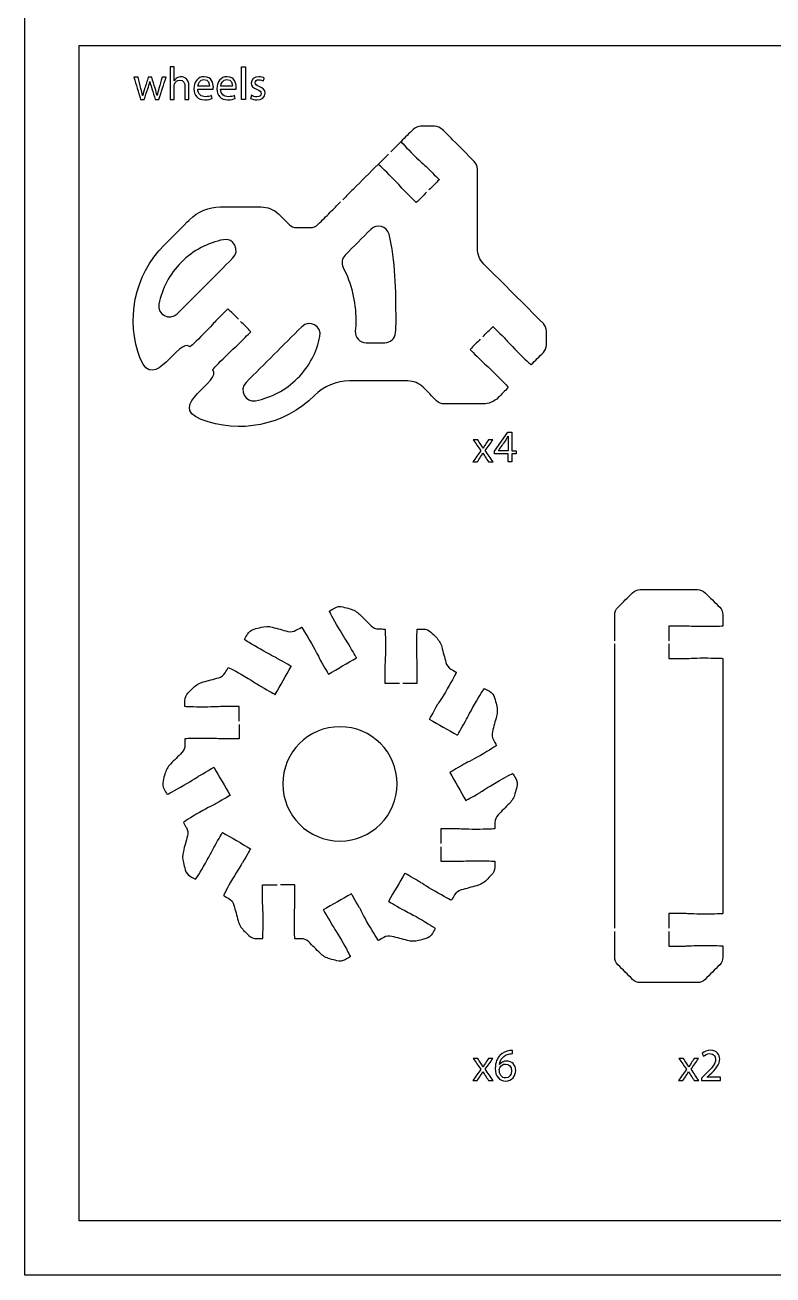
# Model space of a CAD drawing. Extents: x 0 to 430, y 150 to 450.
# Drawn here: x 0 to 69.2, y 150 to 265.7 of the extents above; entities that cross this region are included whole.
import ezdxf

# ---------------------------------------------------------------- set-up
doc = ezdxf.new("R2010")
doc.units = 0
doc.header["$MEASUREMENT"] = 0
doc.layers.add('DEFAULT', color=18, linetype='CONTINUOUS')

msp = doc.modelspace()

# ---------------------------------------------------------------- linework, layer by layer
at = {"layer": 'DEFAULT', "color": 116}
for points in [[(430, 150), (0, 150), (0, 450), (430, 450)], [(136.26, 155), (5, 155), (5, 263.77), (136.26, 263.77)]]:
    msp.add_lwpolyline(points, close=True, dxfattribs=at)
at = {"layer": 'DEFAULT', "color": 18}
for points in [[(20.02, 261.78), (20.39, 261.78), (20.39, 258.77), (20.02, 258.77)], [(44.71, 225.23), (44.71, 225.98), (43.43, 225.98), (43.43, 226.22), (44.66, 227.98), (45.06, 227.98), (45.06, 226.27), (45.44, 226.27), (45.44, 225.98), (45.06, 225.98), (45.06, 225.23)]]:
    msp.add_lwpolyline(points, close=True, dxfattribs=at)
at = {"layer": 'DEFAULT', "color": 1}
for points in [[(33.84, 253.92), (34.79, 254.88)], [(32.67, 252.76), (33.63, 253.71)], [(54.57, 182.08), (54.57, 208.39)]]:
    msp.add_lwpolyline(points, dxfattribs=at)
at = {"layer": 'DEFAULT', "color": 18}
for points, knots in [([(13.42, 261.78), (13.55, 261.78), (13.67, 261.78), (13.8, 261.78), (13.8, 261.35), (13.8, 260.93), (13.81, 260.5), (13.86, 260.61), (13.96, 260.7), (14.07, 260.76), (14.18, 260.82), (14.31, 260.87), (14.45, 260.87), (14.73, 260.87), (15.17, 260.7), (15.17, 259.99), (15.17, 259.59), (15.17, 259.18), (15.17, 258.77), (15.04, 258.77), (14.92, 258.77), (14.8, 258.77), (14.8, 259.16), (14.8, 259.56), (14.8, 259.95), (14.8, 260.28), (14.67, 260.56), (14.32, 260.56), (14.08, 260.56), (13.89, 260.39), (13.82, 260.19), (13.8, 260.14), (13.8, 260.08), (13.8, 260.01), (13.8, 259.6), (13.8, 259.18), (13.8, 258.77), (13.67, 258.77), (13.55, 258.77), (13.42, 258.77), (13.42, 259.77), (13.42, 260.78), (13.42, 261.78)], [8.516, 8.516, 8.516, 8.516, 9.571, 9.571, 9.571, 13.217, 13.217, 13.217, 14.217, 14.217, 14.217, 15.217, 15.217, 15.217, 16.217, 16.217, 16.217, 19.671, 19.671, 19.671, 20.725, 20.725, 20.725, 24.059, 24.059, 24.059, 25.059, 25.059, 25.059, 26.059, 26.059, 26.059, 27.059, 27.059, 27.059, 30.561, 30.561, 30.561, 31.616, 31.616, 31.616, 40.132, 40.132, 40.132, 40.132]), ([(10.46, 260.82), (10.55, 260.47), (10.64, 260.13), (10.73, 259.78), (10.79, 259.55), (10.84, 259.34), (10.88, 259.13), (10.88, 259.13), (10.89, 259.13), (10.89, 259.13), (10.94, 259.34), (11.01, 259.56), (11.07, 259.78), (11.19, 260.12), (11.3, 260.47), (11.41, 260.82), (11.51, 260.82), (11.62, 260.82), (11.72, 260.82), (11.83, 260.48), (11.93, 260.14), (12.04, 259.8), (12.12, 259.55), (12.17, 259.34), (12.22, 259.13), (12.23, 259.13), (12.23, 259.13), (12.23, 259.13), (12.27, 259.34), (12.32, 259.55), (12.39, 259.79), (12.49, 260.14), (12.59, 260.48), (12.68, 260.82), (12.81, 260.82), (12.93, 260.82), (13.05, 260.82), (12.83, 260.14), (12.61, 259.46), (12.39, 258.77), (12.28, 258.77), (12.16, 258.77), (12.05, 258.77), (11.95, 259.1), (11.84, 259.42), (11.74, 259.75), (11.67, 259.98), (11.61, 260.18), (11.55, 260.42), (11.5, 260.18), (11.43, 259.97), (11.36, 259.75), (11.25, 259.42), (11.14, 259.1), (11.03, 258.77), (10.92, 258.77), (10.81, 258.77), (10.69, 258.77), (10.49, 259.46), (10.28, 260.14), (10.08, 260.82), (10.2, 260.82), (10.33, 260.82), (10.46, 260.82)], [0, 0, 0, 0, 3.048331, 3.048331, 3.048331, 4.048331, 4.048331, 4.048331, 4.084331, 4.084331, 4.084331, 5.084331, 5.084331, 5.084331, 8.194339, 8.194339, 8.194339, 9.081339, 9.081339, 9.081339, 12.119695, 12.119695, 12.119695, 13.119695, 13.119695, 13.119695, 13.154695, 13.154695, 13.154695, 14.154695, 14.154695, 14.154695, 17.184048, 17.184048, 17.184048, 18.227048, 18.227048, 18.227048, 24.326119, 24.326119, 24.326119, 25.286119, 25.286119, 25.286119, 28.195317, 28.195317, 28.195317, 29.219317, 29.219317, 29.219317, 30.219317, 30.219317, 30.219317, 33.132444, 33.132444, 33.132444, 34.092444, 34.092444, 34.092444, 40.155778, 40.155778, 40.155778, 41.234778, 41.234778, 41.234778, 41.234778]), ([(15.98, 259.73), (15.99, 259.23), (16.31, 259.02), (16.68, 259.02), (16.95, 259.02), (17.11, 259.06), (17.25, 259.12), (17.27, 259.04), (17.29, 258.95), (17.31, 258.86), (17.18, 258.8), (16.96, 258.73), (16.63, 258.73), (16, 258.73), (15.63, 259.15), (15.63, 259.76), (15.63, 260.38), (15.99, 260.87), (16.59, 260.87), (17.26, 260.87), (17.43, 260.28), (17.43, 259.9), (17.43, 259.83), (17.42, 259.77), (17.42, 259.73), (16.94, 259.73), (16.46, 259.73), (15.98, 259.73)], [4.078, 4.078, 4.078, 4.078, 5.078, 5.078, 5.078, 6.078, 6.078, 6.078, 6.85416, 6.85416, 6.85416, 7.85416, 7.85416, 7.85416, 8.85416, 8.85416, 8.85416, 9.85416, 9.85416, 9.85416, 10.85416, 10.85416, 10.85416, 11.85416, 11.85416, 11.85416, 15.93216, 15.93216, 15.93216, 15.93216]), ([(17.07, 260), (17.08, 260.23), (16.98, 260.6), (16.56, 260.6), (16.18, 260.6), (16.02, 260.25), (15.99, 260), (16.35, 260), (16.71, 260), (17.07, 260)], [3.082, 3.082, 3.082, 3.082, 4.082, 4.082, 4.082, 5.082, 5.082, 5.082, 8.164, 8.164, 8.164, 8.164]), ([(18.1, 259.73), (18.11, 259.23), (18.43, 259.02), (18.8, 259.02), (19.07, 259.02), (19.23, 259.06), (19.37, 259.12), (19.39, 259.04), (19.41, 258.95), (19.44, 258.86), (19.3, 258.8), (19.08, 258.73), (18.75, 258.73), (18.12, 258.73), (17.75, 259.15), (17.75, 259.76), (17.75, 260.38), (18.11, 260.87), (18.71, 260.87), (19.38, 260.87), (19.55, 260.28), (19.55, 259.9), (19.55, 259.83), (19.55, 259.77), (19.54, 259.73), (19.06, 259.73), (18.58, 259.73), (18.1, 259.73)], [4.078, 4.078, 4.078, 4.078, 5.078, 5.078, 5.078, 6.078, 6.078, 6.078, 6.85416, 6.85416, 6.85416, 7.85416, 7.85416, 7.85416, 8.85416, 8.85416, 8.85416, 9.85416, 9.85416, 9.85416, 10.85416, 10.85416, 10.85416, 11.85416, 11.85416, 11.85416, 15.93216, 15.93216, 15.93216, 15.93216]), ([(19.19, 260), (19.2, 260.23), (19.1, 260.6), (18.68, 260.6), (18.3, 260.6), (18.14, 260.25), (18.11, 260), (18.47, 260), (18.83, 260), (19.19, 260)], [3.082, 3.082, 3.082, 3.082, 4.082, 4.082, 4.082, 5.082, 5.082, 5.082, 8.164, 8.164, 8.164, 8.164]), ([(20.96, 259.15), (21.07, 259.08), (21.27, 259.01), (21.46, 259.01), (21.73, 259.01), (21.85, 259.14), (21.85, 259.31), (21.85, 259.49), (21.75, 259.59), (21.47, 259.69), (21.1, 259.82), (20.93, 260.02), (20.93, 260.27), (20.93, 260.6), (21.2, 260.87), (21.64, 260.87), (21.84, 260.87), (22.03, 260.81), (22.14, 260.74), (22.11, 260.65), (22.08, 260.56), (22.05, 260.47), (21.97, 260.52), (21.82, 260.59), (21.63, 260.59), (21.41, 260.59), (21.29, 260.46), (21.29, 260.31), (21.29, 260.14), (21.41, 260.06), (21.67, 259.96), (22.03, 259.83), (22.21, 259.65), (22.21, 259.34), (22.21, 258.98), (21.93, 258.73), (21.45, 258.73), (21.22, 258.73), (21.02, 258.79), (20.87, 258.87), (20.9, 258.96), (20.93, 259.06), (20.96, 259.15)], [0.846234, 0.846234, 0.846234, 0.846234, 1.846234, 1.846234, 1.846234, 2.846234, 2.846234, 2.846234, 3.846234, 3.846234, 3.846234, 4.846234, 4.846234, 4.846234, 5.846234, 5.846234, 5.846234, 6.846234, 6.846234, 6.846234, 7.658342, 7.658342, 7.658342, 8.658342, 8.658342, 8.658342, 9.658342, 9.658342, 9.658342, 10.658342, 10.658342, 10.658342, 11.658342, 11.658342, 11.658342, 12.658342, 12.658342, 12.658342, 13.658342, 13.658342, 13.658342, 14.504576, 14.504576, 14.504576, 14.504576]), ([(41.89, 227.28), (41.98, 227.13), (42.08, 226.98), (42.18, 226.84), (42.26, 226.72), (42.32, 226.62), (42.39, 226.5), (42.39, 226.5), (42.39, 226.5), (42.4, 226.5), (42.47, 226.62), (42.53, 226.73), (42.6, 226.84), (42.7, 226.99), (42.79, 227.13), (42.89, 227.28), (43.02, 227.28), (43.16, 227.28), (43.29, 227.28), (43.06, 226.95), (42.83, 226.62), (42.59, 226.29), (42.83, 225.93), (43.07, 225.58), (43.31, 225.23), (43.17, 225.23), (43.03, 225.23), (42.89, 225.23), (42.79, 225.38), (42.69, 225.54), (42.59, 225.69), (42.51, 225.81), (42.44, 225.92), (42.36, 226.04), (42.29, 225.92), (42.22, 225.81), (42.14, 225.69), (42.05, 225.54), (41.95, 225.38), (41.85, 225.23), (41.71, 225.23), (41.58, 225.23), (41.44, 225.23), (41.68, 225.58), (41.92, 225.92), (42.17, 226.27), (41.93, 226.61), (41.7, 226.94), (41.47, 227.28), (41.61, 227.28), (41.75, 227.28), (41.89, 227.28)], [1.175, 1.175, 1.175, 1.175, 2.671308, 2.671308, 2.671308, 3.671308, 3.671308, 3.671308, 3.707308, 3.707308, 3.707308, 4.707308, 4.707308, 4.707308, 6.187538, 6.187538, 6.187538, 7.325538, 7.325538, 7.325538, 10.75863, 10.75863, 10.75863, 14.385133, 14.385133, 14.385133, 15.584133, 15.584133, 15.584133, 17.14431, 17.14431, 17.14431, 18.16731, 18.16731, 18.16731, 19.16731, 19.16731, 19.16731, 20.719886, 20.719886, 20.719886, 21.883886, 21.883886, 21.883886, 25.494335, 25.494335, 25.494335, 28.950641, 28.950641, 28.950641, 30.125641, 30.125641, 30.125641, 30.125641]), ([(44.71, 226.27), (44.71, 226.57), (44.71, 226.88), (44.71, 227.19), (44.71, 227.33), (44.71, 227.47), (44.72, 227.62), (44.71, 227.62), (44.71, 227.62), (44.71, 227.62), (44.62, 227.46), (44.55, 227.34), (44.48, 227.21), (44.25, 226.9), (44.03, 226.59), (43.8, 226.27), (44.1, 226.27), (44.41, 226.27), (44.71, 226.27)], [2.555, 2.555, 2.555, 2.555, 5.157, 5.157, 5.157, 6.157, 6.157, 6.157, 6.193, 6.193, 6.193, 7.193, 7.193, 7.193, 10.483231, 10.483231, 10.483231, 13.038231, 13.038231, 13.038231, 13.038231]), ([(41.89, 170.04), (41.98, 169.89), (42.08, 169.74), (42.18, 169.6), (42.26, 169.48), (42.32, 169.38), (42.39, 169.26), (42.39, 169.26), (42.39, 169.26), (42.4, 169.26), (42.47, 169.39), (42.53, 169.49), (42.6, 169.6), (42.7, 169.75), (42.79, 169.89), (42.89, 170.04), (43.02, 170.04), (43.16, 170.04), (43.29, 170.04), (43.06, 169.71), (42.83, 169.38), (42.59, 169.05), (42.83, 168.69), (43.07, 168.34), (43.31, 167.99), (43.17, 167.99), (43.03, 167.99), (42.89, 167.99), (42.79, 168.14), (42.69, 168.3), (42.59, 168.45), (42.51, 168.57), (42.44, 168.68), (42.36, 168.81), (42.29, 168.68), (42.22, 168.57), (42.14, 168.45), (42.05, 168.3), (41.95, 168.14), (41.85, 167.99), (41.71, 167.99), (41.58, 167.99), (41.44, 167.99), (41.68, 168.34), (41.92, 168.69), (42.17, 169.03), (41.93, 169.37), (41.7, 169.7), (41.47, 170.04), (41.61, 170.04), (41.75, 170.04), (41.89, 170.04)], [0, 0, 0, 0, 1.496308, 1.496308, 1.496308, 2.496308, 2.496308, 2.496308, 2.532308, 2.532308, 2.532308, 3.532308, 3.532308, 3.532308, 5.012538, 5.012538, 5.012538, 6.150538, 6.150538, 6.150538, 9.58363, 9.58363, 9.58363, 13.210133, 13.210133, 13.210133, 14.409133, 14.409133, 14.409133, 15.970148, 15.970148, 15.970148, 16.993148, 16.993148, 16.993148, 17.993148, 17.993148, 17.993148, 19.546566, 19.546566, 19.546566, 20.710566, 20.710566, 20.710566, 24.321014, 24.321014, 24.321014, 27.777321, 27.777321, 27.777321, 28.952321, 28.952321, 28.952321, 28.952321]), ([(45.12, 170.48), (45.05, 170.48), (44.95, 170.48), (44.85, 170.46), (44.26, 170.36), (43.95, 169.94), (43.89, 169.48), (43.89, 169.48), (43.9, 169.48), (43.9, 169.48), (44.03, 169.66), (44.26, 169.8), (44.57, 169.8), (45.05, 169.8), (45.4, 169.45), (45.4, 168.91), (45.4, 168.41), (45.05, 167.94), (44.48, 167.94), (43.89, 167.94), (43.51, 168.4), (43.51, 169.11), (43.51, 169.66), (43.7, 170.08), (43.97, 170.35), (44.2, 170.58), (44.51, 170.72), (44.85, 170.76), (44.96, 170.78), (45.06, 170.78), (45.12, 170.78), (45.12, 170.68), (45.12, 170.58), (45.12, 170.48)], [0.863, 0.863, 0.863, 0.863, 1.863, 1.863, 1.863, 2.863, 2.863, 2.863, 2.899, 2.899, 2.899, 3.899, 3.899, 3.899, 4.899, 4.899, 4.899, 5.899, 5.899, 5.899, 6.899, 6.899, 6.899, 7.899, 7.899, 7.899, 8.899, 8.899, 8.899, 9.899, 9.899, 9.899, 10.762, 10.762, 10.762, 10.762]), ([(60.92, 170.04), (61.02, 169.89), (61.11, 169.74), (61.21, 169.6), (61.29, 169.48), (61.35, 169.38), (61.42, 169.26), (61.42, 169.26), (61.43, 169.26), (61.43, 169.26), (61.5, 169.39), (61.57, 169.49), (61.64, 169.6), (61.73, 169.75), (61.83, 169.89), (61.92, 170.04), (62.06, 170.04), (62.19, 170.04), (62.32, 170.04), (62.09, 169.71), (61.86, 169.38), (61.63, 169.05), (61.87, 168.69), (62.11, 168.34), (62.35, 167.99), (62.21, 167.99), (62.06, 167.99), (61.92, 167.99), (61.82, 168.14), (61.72, 168.3), (61.62, 168.45), (61.54, 168.57), (61.47, 168.68), (61.39, 168.81), (61.33, 168.68), (61.25, 168.57), (61.18, 168.45), (61.08, 168.3), (60.98, 168.14), (60.88, 167.99), (60.75, 167.99), (60.61, 167.99), (60.47, 167.99), (60.71, 168.34), (60.96, 168.69), (61.2, 169.03), (60.97, 169.37), (60.74, 169.7), (60.51, 170.04), (60.64, 170.04), (60.78, 170.04), (60.92, 170.04)], [0, 0, 0, 0, 1.496308, 1.496308, 1.496308, 2.496308, 2.496308, 2.496308, 2.532308, 2.532308, 2.532308, 3.532308, 3.532308, 3.532308, 5.012538, 5.012538, 5.012538, 6.150538, 6.150538, 6.150538, 9.58363, 9.58363, 9.58363, 13.210133, 13.210133, 13.210133, 14.409133, 14.409133, 14.409133, 15.970148, 15.970148, 15.970148, 16.993148, 16.993148, 16.993148, 17.993148, 17.993148, 17.993148, 19.546566, 19.546566, 19.546566, 20.710566, 20.710566, 20.710566, 24.321014, 24.321014, 24.321014, 27.777321, 27.777321, 27.777321, 28.952321, 28.952321, 28.952321, 28.952321]), ([(62.59, 167.99), (62.59, 168.07), (62.59, 168.14), (62.59, 168.22), (62.69, 168.31), (62.78, 168.41), (62.88, 168.5), (63.58, 169.17), (63.9, 169.52), (63.9, 169.94), (63.9, 170.22), (63.77, 170.48), (63.36, 170.48), (63.11, 170.48), (62.9, 170.35), (62.77, 170.24), (62.73, 170.33), (62.7, 170.42), (62.66, 170.51), (62.85, 170.67), (63.12, 170.79), (63.43, 170.79), (64.03, 170.79), (64.28, 170.38), (64.28, 169.99), (64.28, 169.48), (63.91, 169.07), (63.33, 168.51), (63.26, 168.44), (63.18, 168.37), (63.11, 168.3), (63.52, 168.3), (63.93, 168.3), (64.34, 168.3), (64.34, 168.19), (64.34, 168.09), (64.34, 167.99), (63.76, 167.99), (63.17, 167.99), (62.59, 167.99)], [4.977, 4.977, 4.977, 4.977, 5.624, 5.624, 5.624, 6.777406, 6.777406, 6.777406, 7.777406, 7.777406, 7.777406, 8.777406, 8.777406, 8.777406, 9.777406, 9.777406, 9.777406, 10.593759, 10.593759, 10.593759, 11.593759, 11.593759, 11.593759, 12.593759, 12.593759, 12.593759, 13.593759, 13.593759, 13.593759, 14.466644, 14.466644, 14.466644, 17.968644, 17.968644, 17.968644, 18.844644, 18.844644, 18.844644, 23.821644, 23.821644, 23.821644, 23.821644]), ([(45.02, 168.89), (45.02, 169.28), (44.79, 169.52), (44.45, 169.52), (44.23, 169.52), (44.02, 169.38), (43.92, 169.18), (43.89, 169.14), (43.88, 169.08), (43.88, 169.02), (43.88, 168.56), (44.09, 168.23), (44.48, 168.23), (44.8, 168.23), (45.02, 168.5), (45.02, 168.89)], [1, 1, 1, 1, 2, 2, 2, 3, 3, 3, 4, 4, 4, 5, 5, 5, 6, 6, 6, 6])]:
    msp.add_open_spline(points, degree=3, knots=knots, dxfattribs=at)
at = {"layer": 'DEFAULT', "color": 1}
for points, knots in [([(42.35, 236.81), (42.67, 237.13), (42.99, 237.44), (43.31, 237.76), (43.31, 237.76), (43.75, 237.32), (44.36, 236.7), (44.51, 236.55), (44.88, 236.11), (45.56, 235.43), (46.24, 234.75), (46.8, 234.23), (46.84, 234.23), (47.21, 234.6), (47.58, 234.98), (47.96, 235.35), (48.14, 235.54), (48.25, 235.79), (48.25, 236.05), (48.25, 236.48), (48.25, 236.91), (48.25, 237.33), (48.25, 237.6), (48.14, 237.85), (47.96, 238.03), (46.12, 239.87), (44.29, 241.71), (42.45, 243.54), (42.07, 243.91), (41.86, 244.42), (41.87, 244.96), (41.87, 247.41), (41.86, 249.87), (41.86, 252.33), (41.87, 252.59), (41.76, 252.84), (41.57, 253.03), (40.9, 253.7), (40.23, 254.37), (39.57, 255.03), (39.25, 255.36), (38.92, 255.68), (38.6, 256), (38.42, 256.18), (38.16, 256.29), (37.9, 256.29), (37.47, 256.29), (37.05, 256.29), (36.62, 256.29), (36.36, 256.29), (36.11, 256.18), (35.92, 256), (35.54, 255.63), (35.17, 255.25), (34.79, 254.88), (34.77, 254.86), (35.31, 254.29), (35.99, 253.61), (36.68, 252.92), (37.12, 252.55), (37.27, 252.4), (37.88, 251.79), (38.33, 251.34), (38.33, 251.34), (38.01, 251.03), (37.69, 250.71), (37.37, 250.39)], [0, 0, 0, 0, 3.839596, 3.839596, 3.839596, 4.839596, 4.839596, 4.839596, 5.839596, 5.839596, 5.839596, 6.839596, 6.839596, 6.839596, 11.343872, 11.343872, 11.343872, 12.343872, 12.343872, 12.343872, 15.963872, 15.963872, 15.963872, 16.963872, 16.963872, 16.963872, 39.032676, 39.032676, 39.032676, 40.032676, 40.032676, 40.032676, 60.922678, 60.922678, 60.922678, 61.922678, 61.922678, 61.922678, 69.941269, 69.941269, 69.941269, 73.802072, 73.802072, 73.802072, 74.802072, 74.802072, 74.802072, 78.422072, 78.422072, 78.422072, 79.422072, 79.422072, 79.422072, 83.926348, 83.926348, 83.926348, 84.926348, 84.926348, 84.926348, 85.926348, 85.926348, 85.926348, 86.926348, 86.926348, 86.926348, 90.758867, 90.758867, 90.758867, 90.758867]), ([(37.16, 250.18), (36.84, 249.86), (36.52, 249.54), (36.2, 249.22), (36.2, 249.22), (35.77, 249.66), (35.14, 250.28), (34.99, 250.43), (34.62, 250.87), (33.94, 251.55), (33.27, 252.23), (32.71, 252.76), (32.67, 252.76), (31.9, 251.99), (31.13, 251.22), (30.36, 250.45), (30.04, 250.13), (29.72, 249.81), (29.4, 249.49)], [0, 0, 0, 0, 3.832519, 3.832519, 3.832519, 4.832519, 4.832519, 4.832519, 5.832519, 5.832519, 5.832519, 6.832519, 6.832519, 6.832519, 16.088549, 16.088549, 16.088549, 19.921068, 19.921068, 19.921068, 19.921068]), ([(19.74, 238.44), (19.42, 238.76), (19.1, 239.08), (18.78, 239.4), (18.78, 239.4), (18.34, 238.96), (17.72, 238.34), (17.57, 238.19), (17.2, 237.76), (16.52, 237.07), (15.85, 236.4), (15.29, 235.87), (15.25, 235.87), (14.25, 236.87), (11.94, 231.49), (10.67, 234.79), (9.31, 238.31), (10.05, 242.46), (12.89, 245.3), (13.71, 246.12), (15.24, 247.65), (15.24, 247.65), (15.99, 248.4), (17.01, 248.82), (18.06, 248.82), (19.32, 248.82), (20.58, 248.82), (21.84, 248.82), (22.45, 248.82), (23.02, 248.59), (23.46, 248.17), (23.78, 247.84), (24.11, 247.52), (24.43, 247.2), (24.62, 247.02), (24.87, 246.91), (25.13, 246.91), (25.56, 246.91), (25.98, 246.91), (26.41, 246.91), (26.67, 246.91), (26.93, 247.02), (27.11, 247.2), (27.49, 247.57), (27.86, 247.95), (28.24, 248.33), (28.56, 248.65), (28.87, 248.96), (29.19, 249.28)], [0, 0, 0, 0, 3.832519, 3.832519, 3.832519, 4.832519, 4.832519, 4.832519, 5.832519, 5.832519, 5.832519, 6.832519, 6.832519, 6.832519, 7.832519, 7.832519, 7.832519, 8.832519, 8.832519, 8.832519, 9.832519, 9.832519, 9.832519, 10.832519, 10.832519, 10.832519, 21.532519, 21.532519, 21.532519, 22.532519, 22.532519, 22.532519, 26.400399, 26.400399, 26.400399, 27.400399, 27.400399, 27.400399, 31.010413, 31.010413, 31.010413, 32.010413, 32.010413, 32.010413, 36.531754, 36.531754, 36.531754, 40.350131, 40.350131, 40.350131, 40.350131]), ([(30.56, 237.33), (30.59, 237.66), (30.61, 238), (30.61, 238.34), (30.61, 240.09), (30.19, 241.76), (29.44, 243.21), (29.25, 243.6), (29.32, 244.07), (29.63, 244.37), (30.42, 245.17), (31.21, 245.96), (32, 246.75), (32.55, 247.3), (33.49, 247.04), (33.68, 246.29), (34.27, 243.9), (34.33, 241.1), (34.33, 238.34), (34.33, 237.94), (34.32, 237.56), (34.28, 237.17), (34.24, 236.65), (33.81, 236.26), (33.29, 236.26), (32.71, 236.26), (32.13, 236.26), (31.56, 236.26), (30.98, 236.26), (30.51, 236.75), (30.56, 237.33)], [1, 1, 1, 1, 2, 2, 2, 3, 3, 3, 4, 4, 4, 13.519785, 13.519785, 13.519785, 14.519785, 14.519785, 14.519785, 15.519785, 15.519785, 15.519785, 16.519785, 16.519785, 16.519785, 17.519785, 17.519785, 17.519785, 22.426785, 22.426785, 22.426785, 23.426785, 23.426785, 23.426785, 23.426785]), ([(19.24, 244.1), (17.52, 242.38), (15.81, 240.66), (14.09, 238.94), (13.39, 238.25), (12.2, 238.87), (12.39, 239.83), (12.67, 241.25), (13.37, 242.61), (14.47, 243.71), (15.57, 244.81), (16.93, 245.51), (18.36, 245.79), (19.32, 245.98), (19.94, 244.79), (19.24, 244.1)], [0, 0, 0, 0, 20.660246, 20.660246, 20.660246, 21.660246, 21.660246, 21.660246, 22.660246, 22.660246, 22.660246, 23.660246, 23.660246, 23.660246, 24.660246, 24.660246, 24.660246, 24.660246]), ([(20.45, 232.58), (22.17, 234.3), (23.89, 236.02), (25.6, 237.73), (26.3, 238.43), (27.49, 237.81), (27.29, 236.84), (27.01, 235.42), (26.32, 234.07), (25.22, 232.97), (24.12, 231.87), (22.76, 231.17), (21.34, 230.89), (20.38, 230.7), (19.76, 231.89), (20.45, 232.58)], [0, 0, 0, 0, 20.640447, 20.640447, 20.640447, 21.640447, 21.640447, 21.640447, 22.640447, 22.640447, 22.640447, 23.640447, 23.640447, 23.640447, 24.640447, 24.640447, 24.640447, 24.640447]), ([(42.13, 236.59), (41.82, 236.28), (41.5, 235.96), (41.18, 235.64), (41.18, 235.64), (41.62, 235.19), (42.24, 234.58), (42.39, 234.43), (42.83, 234.06), (43.51, 233.38), (44.18, 232.71), (44.71, 232.15), (44.71, 232.11), (44.4, 231.8), (44.09, 231.49), (43.79, 231.18), (43.41, 230.81), (42.9, 230.59), (42.37, 230.59), (41.17, 230.59), (39.98, 230.59), (38.78, 230.59), (38.52, 230.59), (38.26, 230.7), (38.08, 230.89), (37.66, 231.31), (37.25, 231.72), (36.83, 232.14), (36.46, 232.51), (35.95, 232.71), (35.42, 232.72), (33.62, 232.72), (31.82, 232.72), (30.02, 232.72), (28.81, 232.71), (27.66, 232.23), (26.8, 231.38), (23.96, 228.55), (19.81, 227.8), (16.29, 229.17), (13, 230.44), (18.37, 232.75), (17.37, 233.74), (17.37, 233.78), (17.9, 234.34), (18.57, 235.02), (19.26, 235.7), (19.69, 236.07), (19.85, 236.22), (20.2, 236.57), (20.55, 236.93), (20.9, 237.28), (20.59, 237.6), (20.27, 237.91), (19.95, 238.23)], [0, 0, 0, 0, 3.825454, 3.825454, 3.825454, 4.825454, 4.825454, 4.825454, 5.825454, 5.825454, 5.825454, 6.825454, 6.825454, 6.825454, 10.544836, 10.544836, 10.544836, 11.544836, 11.544836, 11.544836, 21.714836, 21.714836, 21.714836, 22.714836, 22.714836, 22.714836, 27.70701, 27.70701, 27.70701, 28.70701, 28.70701, 28.70701, 44.01701, 44.01701, 44.01701, 45.01701, 45.01701, 45.01701, 46.01701, 46.01701, 46.01701, 47.01701, 47.01701, 47.01701, 48.01701, 48.01701, 48.01701, 49.01701, 49.01701, 49.01701, 53.25965, 53.25965, 53.25965, 57.085105, 57.085105, 57.085105, 57.085105]), ([(54.57, 208.69), (54.57, 209.48), (54.57, 210.28), (54.57, 211.07), (54.57, 211.34), (54.68, 211.59), (54.87, 211.78), (55.32, 212.23), (55.77, 212.68), (56.22, 213.13), (56.41, 213.31), (56.66, 213.42), (56.93, 213.42), (58.69, 213.42), (60.45, 213.42), (62.22, 213.42), (62.48, 213.42), (62.74, 213.31), (62.92, 213.13), (63.37, 212.68), (63.83, 212.23), (64.28, 211.78), (64.46, 211.59), (64.57, 211.34), (64.57, 211.07), (64.57, 210.73), (64.57, 210.39), (64.57, 210.04), (64.57, 210.02), (63.79, 209.99), (62.82, 209.99), (61.85, 209.99), (61.28, 210.04), (61.07, 210.04), (60.57, 210.04), (60.07, 210.04), (59.57, 210.04), (59.57, 209.59), (59.57, 209.14), (59.57, 208.69)], [0, 0, 0, 0, 6.73, 6.73, 6.73, 7.73, 7.73, 7.73, 13.146438, 13.146438, 13.146438, 14.146438, 14.146438, 14.146438, 29.136438, 29.136438, 29.136438, 30.136438, 30.136438, 30.136438, 35.559952, 35.559952, 35.559952, 36.559952, 36.559952, 36.559952, 39.459952, 39.459952, 39.459952, 40.459952, 40.459952, 40.459952, 41.459952, 41.459952, 41.459952, 45.709952, 45.709952, 45.709952, 49.539952, 49.539952, 49.539952, 49.539952]), ([(19.81, 201.25), (19.81, 201.7), (19.81, 202.15), (19.81, 202.6), (19.31, 202.6), (18.81, 202.6), (18.31, 202.6), (18.1, 202.6), (17.52, 202.55), (16.56, 202.55), (15.59, 202.55), (14.8, 202.57), (14.8, 202.6), (14.8, 202.79), (14.8, 202.97), (14.8, 203.16), (14.8, 203.42), (14.91, 203.68), (15.1, 203.86), (15.26, 204.02), (15.42, 204.19), (15.58, 204.35), (15.83, 204.6), (16.14, 204.78), (16.48, 204.87), (16.96, 205), (17.44, 205.13), (17.92, 205.26), (18.17, 205.32), (18.39, 205.49), (18.52, 205.71), (18.62, 205.88), (18.71, 206.04), (18.81, 206.2), (18.82, 206.23), (19.51, 205.86), (20.35, 205.37), (21.19, 204.89), (21.66, 204.56), (21.84, 204.45), (22.6, 204.02), (23.14, 203.71), (23.14, 203.71), (23.64, 204.57), (24.14, 205.44), (24.64, 206.31), (24.64, 206.31), (24.1, 206.62), (23.34, 207.05), (23.16, 207.16), (22.64, 207.4), (21.8, 207.89), (20.97, 208.37), (20.31, 208.77), (20.31, 208.8), (20.4, 208.96), (20.49, 209.12), (20.58, 209.28), (20.71, 209.52), (20.94, 209.69), (21.19, 209.76), (21.41, 209.82), (21.63, 209.87), (21.85, 209.93), (22.18, 210.03), (22.54, 210.03), (22.88, 209.94), (23.36, 209.81), (23.84, 209.68), (24.33, 209.55), (24.58, 209.49), (24.85, 209.52), (25.07, 209.65), (25.24, 209.74), (25.41, 209.83), (25.57, 209.93), (25.61, 209.93), (26.02, 209.27), (26.5, 208.44), (26.98, 207.6), (27.22, 207.08), (27.32, 206.9), (27.76, 206.14), (28.08, 205.6), (28.08, 205.6), (28.94, 206.1), (29.81, 206.6), (30.68, 207.1), (30.68, 207.1), (30.36, 207.64), (29.92, 208.4), (29.82, 208.58), (29.49, 209.05), (29.01, 209.89), (28.52, 210.72), (28.15, 211.42), (28.17, 211.43), (28.33, 211.52), (28.49, 211.62), (28.64, 211.71), (28.87, 211.85), (29.15, 211.88), (29.41, 211.81), (29.63, 211.76), (29.85, 211.7), (30.07, 211.64), (30.4, 211.55), (30.71, 211.37), (30.96, 211.13), (31.32, 210.77), (31.67, 210.42), (32.03, 210.07), (32.21, 209.88), (32.46, 209.78), (32.72, 209.78), (32.91, 209.77), (33.1, 209.77), (33.3, 209.77), (33.33, 209.77), (33.35, 208.98), (33.35, 208.02), (33.35, 207.05), (33.3, 206.48), (33.3, 206.27), (33.3, 205.77), (33.3, 205.27), (33.3, 204.77), (33.75, 204.77), (34.2, 204.77), (34.65, 204.77)], [0, 0, 0, 0, 3.82, 3.82, 3.82, 8.08, 8.08, 8.08, 9.08, 9.08, 9.08, 10.08, 10.08, 10.08, 11.66, 11.66, 11.66, 12.66, 12.66, 12.66, 14.604557, 14.604557, 14.604557, 15.604557, 15.604557, 15.604557, 19.839896, 19.839896, 19.839896, 20.839896, 20.839896, 20.839896, 22.448684, 22.448684, 22.448684, 23.448684, 23.448684, 23.448684, 24.448684, 24.448684, 24.448684, 25.448684, 25.448684, 25.448684, 33.961293, 33.961293, 33.961293, 34.961293, 34.961293, 34.961293, 35.961293, 35.961293, 35.961293, 36.961293, 36.961293, 36.961293, 38.524143, 38.524143, 38.524143, 39.524143, 39.524143, 39.524143, 41.440519, 41.440519, 41.440519, 42.440519, 42.440519, 42.440519, 46.702268, 46.702268, 46.702268, 47.702268, 47.702268, 47.702268, 49.327229, 49.327229, 49.327229, 50.327229, 50.327229, 50.327229, 51.327229, 51.327229, 51.327229, 52.327229, 52.327229, 52.327229, 60.834838, 60.834838, 60.834838, 61.834838, 61.834838, 61.834838, 62.834838, 62.834838, 62.834838, 63.834838, 63.834838, 63.834838, 65.38177, 65.38177, 65.38177, 66.38177, 66.38177, 66.38177, 68.295562, 68.295562, 68.295562, 69.295562, 69.295562, 69.295562, 73.552369, 73.552369, 73.552369, 74.552369, 74.552369, 74.552369, 76.192643, 76.192643, 76.192643, 77.192643, 77.192643, 77.192643, 78.192643, 78.192643, 78.192643, 82.442643, 82.442643, 82.442643, 86.272643, 86.272643, 86.272643, 86.272643]), ([(34.95, 204.77), (35.4, 204.77), (35.85, 204.77), (36.3, 204.77), (36.3, 205.27), (36.3, 205.77), (36.3, 206.27), (36.3, 206.48), (36.25, 207.05), (36.25, 208.02), (36.25, 208.98), (36.27, 209.77), (36.3, 209.77), (36.48, 209.77), (36.66, 209.77), (36.84, 209.77), (37.11, 209.78), (37.37, 209.68), (37.56, 209.49), (37.72, 209.33), (37.88, 209.17), (38.03, 209.01), (38.29, 208.76), (38.47, 208.45), (38.56, 208.11), (38.69, 207.63), (38.82, 207.15), (38.94, 206.67), (39.01, 206.42), (39.18, 206.2), (39.4, 206.07), (39.57, 205.97), (39.74, 205.87), (39.9, 205.77), (39.93, 205.75), (39.56, 205.07), (39.07, 204.23), (38.59, 203.39), (38.26, 202.92), (38.15, 202.74), (37.72, 201.98), (37.41, 201.44), (37.41, 201.44), (38.27, 200.94), (39.14, 200.44), (40.01, 199.94), (40.01, 199.94), (40.32, 200.48), (40.75, 201.23), (40.86, 201.42), (41.1, 201.94), (41.59, 202.78), (42.07, 203.6), (42.47, 204.27), (42.5, 204.27), (42.66, 204.18), (42.81, 204.1), (42.97, 204.01), (43.21, 203.88), (43.38, 203.66), (43.45, 203.4), (43.51, 203.18), (43.57, 202.96), (43.63, 202.74), (43.72, 202.41), (43.72, 202.05), (43.63, 201.71), (43.5, 201.23), (43.37, 200.74), (43.25, 200.26), (43.18, 200.01), (43.21, 199.74), (43.34, 199.52), (43.43, 199.34), (43.53, 199.17), (43.63, 199), (43.63, 198.97), (42.97, 198.56), (42.14, 198.08), (41.3, 197.6), (40.78, 197.36), (40.6, 197.25), (39.84, 196.81), (39.3, 196.5), (39.3, 196.5), (39.8, 195.63), (40.3, 194.77), (40.8, 193.9), (40.8, 193.9), (41.34, 194.21), (42.1, 194.65), (42.28, 194.76), (42.75, 195.09), (43.59, 195.57), (44.43, 196.05), (45.12, 196.43), (45.13, 196.4), (45.22, 196.25), (45.31, 196.1), (45.4, 195.95), (45.54, 195.72), (45.58, 195.44), (45.51, 195.18), (45.45, 194.96), (45.39, 194.75), (45.33, 194.53), (45.25, 194.19), (45.07, 193.88), (44.82, 193.63), (44.47, 193.28), (44.12, 192.93), (43.77, 192.57), (43.58, 192.39), (43.48, 192.13), (43.48, 191.87), (43.48, 191.68), (43.48, 191.49), (43.48, 191.3), (43.48, 191.27), (42.68, 191.23), (41.72, 191.23), (40.75, 191.23), (40.18, 191.28), (39.97, 191.28), (39.47, 191.28), (38.97, 191.28), (38.47, 191.28), (38.47, 190.83), (38.47, 190.38), (38.47, 189.93)], [0, 0, 0, 0, 3.82, 3.82, 3.82, 8.07, 8.07, 8.07, 9.07, 9.07, 9.07, 10.07, 10.07, 10.07, 11.600131, 11.600131, 11.600131, 12.600131, 12.600131, 12.600131, 14.502261, 14.502261, 14.502261, 15.502261, 15.502261, 15.502261, 19.747258, 19.747258, 19.747258, 20.747258, 20.747258, 20.747258, 22.410809, 22.410809, 22.410809, 23.410809, 23.410809, 23.410809, 24.410809, 24.410809, 24.410809, 25.410809, 25.410809, 25.410809, 33.923417, 33.923417, 33.923417, 34.923417, 34.923417, 34.923417, 35.923417, 35.923417, 35.923417, 36.923417, 36.923417, 36.923417, 38.431827, 38.431827, 38.431827, 39.431827, 39.431827, 39.431827, 41.348203, 41.348203, 41.348203, 42.348203, 42.348203, 42.348203, 46.609952, 46.609952, 46.609952, 47.609952, 47.609952, 47.609952, 49.284467, 49.284467, 49.284467, 50.284467, 50.284467, 50.284467, 51.284467, 51.284467, 51.284467, 52.284467, 52.284467, 52.284467, 60.797075, 60.797075, 60.797075, 61.797075, 61.797075, 61.797075, 62.797075, 62.797075, 62.797075, 63.797075, 63.797075, 63.797075, 65.290829, 65.290829, 65.290829, 66.290829, 66.290829, 66.290829, 68.204621, 68.204621, 68.204621, 69.204621, 69.204621, 69.204621, 73.426102, 73.426102, 73.426102, 74.426102, 74.426102, 74.426102, 76.036102, 76.036102, 76.036102, 77.036102, 77.036102, 77.036102, 78.036102, 78.036102, 78.036102, 82.286102, 82.286102, 82.286102, 86.116102, 86.116102, 86.116102, 86.116102]), ([(59.57, 208.39), (59.57, 207.94), (59.57, 207.49), (59.57, 207.04), (60.07, 207.04), (60.57, 207.04), (61.07, 207.04), (61.28, 207.04), (61.85, 207.09), (62.82, 207.09), (63.79, 207.09), (64.57, 207.07), (64.57, 207.04), (64.57, 199.17), (64.57, 191.31), (64.57, 183.44), (64.57, 183.41), (63.79, 183.39), (62.82, 183.39), (61.85, 183.39), (61.28, 183.44), (61.07, 183.44), (60.57, 183.44), (60.07, 183.44), (59.57, 183.44), (59.57, 182.99), (59.57, 182.53), (59.57, 182.08)], [0, 0, 0, 0, 3.83, 3.83, 3.83, 8.08, 8.08, 8.08, 9.08, 9.08, 9.08, 10.08, 10.08, 10.08, 76.99, 76.99, 76.99, 77.99, 77.99, 77.99, 78.99, 78.99, 78.99, 83.24, 83.24, 83.24, 87.08, 87.08, 87.08, 87.08]), ([(19.81, 200.95), (19.81, 200.5), (19.81, 200.05), (19.81, 199.6), (19.31, 199.6), (18.81, 199.6), (18.31, 199.6), (18.1, 199.6), (17.52, 199.65), (16.56, 199.65), (15.59, 199.65), (14.8, 199.63), (14.8, 199.6), (14.8, 199.41), (14.8, 199.22), (14.8, 199.04), (14.8, 198.77), (14.7, 198.52), (14.52, 198.33), (14.16, 197.98), (13.81, 197.63), (13.46, 197.27), (13.21, 197.02), (13.04, 196.71), (12.95, 196.38), (12.89, 196.16), (12.83, 195.94), (12.77, 195.72), (12.7, 195.46), (12.74, 195.19), (12.87, 194.96), (12.96, 194.8), (13.06, 194.64), (13.15, 194.47), (13.16, 194.45), (13.85, 194.82), (14.69, 195.31), (15.52, 195.79), (16, 196.12), (16.18, 196.22), (16.94, 196.66), (17.48, 196.98), (17.48, 196.98), (17.98, 196.11), (18.48, 195.24), (18.98, 194.38), (18.98, 194.38), (18.44, 194.06), (17.68, 193.62), (17.5, 193.52), (16.98, 193.28), (16.14, 192.8), (15.33, 192.33), (14.68, 191.92), (14.65, 191.88), (14.74, 191.71), (14.84, 191.55), (14.93, 191.39), (15.06, 191.16), (15.1, 190.89), (15.03, 190.63), (14.9, 190.15), (14.77, 189.67), (14.65, 189.19), (14.56, 188.85), (14.56, 188.5), (14.65, 188.16), (14.71, 187.94), (14.77, 187.72), (14.83, 187.5), (14.89, 187.24), (15.06, 187.02), (15.29, 186.89), (15.45, 186.8), (15.61, 186.71), (15.77, 186.61), (15.82, 186.64), (16.22, 187.29), (16.69, 188.1), (17.17, 188.94), (17.41, 189.46), (17.52, 189.64), (17.96, 190.4), (18.27, 190.94), (18.27, 190.94), (19.14, 190.44), (20.01, 189.94), (20.87, 189.44), (20.87, 189.44), (20.56, 188.9), (20.12, 188.14), (20.01, 187.96), (19.69, 187.49), (19.2, 186.65), (18.73, 185.84), (18.37, 185.16), (18.37, 185.11), (18.53, 185.02), (18.7, 184.92), (18.86, 184.83), (19.09, 184.7), (19.26, 184.48), (19.33, 184.22), (19.46, 183.74), (19.59, 183.26), (19.72, 182.78), (19.81, 182.45), (19.98, 182.13), (20.23, 181.89), (20.39, 181.73), (20.55, 181.57), (20.71, 181.41), (20.9, 181.22), (21.16, 181.11), (21.42, 181.12), (21.61, 181.12), (21.79, 181.12), (21.98, 181.12), (22.01, 181.2), (22.03, 181.95), (22.03, 182.86), (22.03, 183.82), (21.98, 184.4), (21.98, 184.61), (21.98, 185.11), (21.98, 185.61), (21.98, 186.11), (22.43, 186.11), (22.88, 186.11), (23.33, 186.11)], [0, 0, 0, 0, 3.83, 3.83, 3.83, 8.09, 8.09, 8.09, 9.09, 9.09, 9.09, 10.09, 10.09, 10.09, 11.68, 11.68, 11.68, 12.68, 12.68, 12.68, 16.915576, 16.915576, 16.915576, 17.915576, 17.915576, 17.915576, 19.851267, 19.851267, 19.851267, 20.851267, 20.851267, 20.851267, 22.441392, 22.441392, 22.441392, 23.441392, 23.441392, 23.441392, 24.441392, 24.441392, 24.441392, 25.441392, 25.441392, 25.441392, 33.949001, 33.949001, 33.949001, 34.949001, 34.949001, 34.949001, 35.949001, 35.949001, 35.949001, 36.949001, 36.949001, 36.949001, 38.552778, 38.552778, 38.552778, 39.552778, 39.552778, 39.552778, 43.785531, 43.785531, 43.785531, 44.785531, 44.785531, 44.785531, 46.721222, 46.721222, 46.721222, 47.721222, 47.721222, 47.721222, 49.307696, 49.307696, 49.307696, 50.307696, 50.307696, 50.307696, 51.307696, 51.307696, 51.307696, 52.307696, 52.307696, 52.307696, 60.820304, 60.820304, 60.820304, 61.820304, 61.820304, 61.820304, 62.820304, 62.820304, 62.820304, 63.820304, 63.820304, 63.820304, 65.424081, 65.424081, 65.424081, 66.424081, 66.424081, 66.424081, 70.65942, 70.65942, 70.65942, 71.65942, 71.65942, 71.65942, 73.589835, 73.589835, 73.589835, 74.589835, 74.589835, 74.589835, 76.159835, 76.159835, 76.159835, 77.159835, 77.159835, 77.159835, 78.159835, 78.159835, 78.159835, 82.409835, 82.409835, 82.409835, 86.239835, 86.239835, 86.239835, 86.239835]), ([(23.85, 195.44), (23.85, 198.36), (26.22, 200.73), (29.14, 200.73), (32.06, 200.73), (34.43, 198.36), (34.43, 195.44), (34.43, 192.52), (32.06, 190.15), (29.14, 190.15), (26.22, 190.15), (23.85, 192.52), (23.85, 195.44)], [1, 1, 1, 1, 2, 2, 2, 3, 3, 3, 4, 4, 4, 5, 5, 5, 5]), ([(38.47, 189.63), (38.47, 189.18), (38.47, 188.73), (38.47, 188.28), (38.97, 188.28), (39.47, 188.28), (39.97, 188.28), (40.18, 188.28), (40.75, 188.33), (41.72, 188.33), (42.68, 188.33), (43.47, 188.3), (43.47, 188.28), (43.47, 188.09), (43.47, 187.91), (43.47, 187.72), (43.47, 187.45), (43.36, 187.2), (43.17, 187.01), (43.01, 186.85), (42.85, 186.69), (42.69, 186.53), (42.44, 186.28), (42.14, 186.11), (41.8, 186.02), (41.32, 185.89), (40.84, 185.76), (40.36, 185.63), (40.1, 185.56), (39.88, 185.39), (39.75, 185.16), (39.66, 185), (39.56, 184.83), (39.47, 184.67), (39.45, 184.65), (38.77, 185.02), (37.93, 185.5), (37.09, 185.99), (36.62, 186.31), (36.44, 186.42), (35.68, 186.86), (35.14, 187.17), (35.14, 187.17), (34.64, 186.31), (34.14, 185.44), (33.64, 184.57), (33.64, 184.57), (34.18, 184.26), (34.94, 183.82), (35.12, 183.72), (35.64, 183.47), (36.48, 182.99), (37.29, 182.52), (37.94, 182.12), (37.96, 182.07), (37.87, 181.91), (37.78, 181.75), (37.69, 181.59), (37.55, 181.37), (37.34, 181.2), (37.08, 181.13), (36.86, 181.07), (36.64, 181.01), (36.42, 180.95), (36.08, 180.86), (35.73, 180.86), (35.39, 180.95), (34.91, 181.08), (34.43, 181.21), (33.95, 181.33), (33.69, 181.4), (33.42, 181.37), (33.19, 181.23), (33.03, 181.14), (32.86, 181.05), (32.7, 180.95), (32.65, 180.98), (32.25, 181.63), (31.78, 182.44), (31.3, 183.28), (31.06, 183.8), (30.95, 183.98), (30.51, 184.74), (30.2, 185.28), (30.2, 185.28), (29.33, 184.78), (28.47, 184.28), (27.6, 183.78), (27.6, 183.78), (27.91, 183.24), (28.35, 182.48), (28.46, 182.3), (28.78, 181.82), (29.27, 180.99), (29.73, 180.19), (30.09, 179.52), (30.1, 179.45), (29.94, 179.36), (29.78, 179.27), (29.62, 179.17), (29.39, 179.04), (29.12, 179.01), (28.86, 179.08), (28.64, 179.13), (28.42, 179.19), (28.2, 179.25), (27.86, 179.34), (27.55, 179.52), (27.31, 179.77), (26.95, 180.12), (26.6, 180.47), (26.25, 180.82), (26.06, 181.01), (25.81, 181.11), (25.54, 181.11), (25.35, 181.11), (25.17, 181.11), (24.98, 181.11), (24.95, 181.18), (24.93, 181.94), (24.93, 182.86), (24.93, 183.82), (24.98, 184.4), (24.98, 184.61), (24.98, 185.11), (24.98, 185.61), (24.98, 186.11), (24.53, 186.11), (24.08, 186.11), (23.63, 186.11)], [0, 0, 0, 0, 3.83, 3.83, 3.83, 8.08, 8.08, 8.08, 9.08, 9.08, 9.08, 10.08, 10.08, 10.08, 11.65, 11.65, 11.65, 12.65, 12.65, 12.65, 14.587473, 14.587473, 14.587473, 15.587473, 15.587473, 15.587473, 19.822812, 19.822812, 19.822812, 20.822812, 20.822812, 20.822812, 22.4316, 22.4316, 22.4316, 23.4316, 23.4316, 23.4316, 24.4316, 24.4316, 24.4316, 25.4316, 25.4316, 25.4316, 33.944209, 33.944209, 33.944209, 34.944209, 34.944209, 34.944209, 35.944209, 35.944209, 35.944209, 36.944209, 36.944209, 36.944209, 38.51201, 38.51201, 38.51201, 39.51201, 39.51201, 39.51201, 41.447701, 41.447701, 41.447701, 42.447701, 42.447701, 42.447701, 46.680454, 46.680454, 46.680454, 47.680454, 47.680454, 47.680454, 49.292906, 49.292906, 49.292906, 50.292906, 50.292906, 50.292906, 51.292906, 51.292906, 51.292906, 52.292906, 52.292906, 52.292906, 60.800514, 60.800514, 60.800514, 61.800514, 61.800514, 61.800514, 62.800514, 62.800514, 62.800514, 63.800514, 63.800514, 63.800514, 65.373314, 65.373314, 65.373314, 66.373314, 66.373314, 66.373314, 68.309005, 68.309005, 68.309005, 69.309005, 69.309005, 69.309005, 73.544581, 73.544581, 73.544581, 74.544581, 74.544581, 74.544581, 76.144581, 76.144581, 76.144581, 77.144581, 77.144581, 77.144581, 78.144581, 78.144581, 78.144581, 82.394581, 82.394581, 82.394581, 86.224581, 86.224581, 86.224581, 86.224581]), ([(59.57, 181.78), (59.57, 181.33), (59.57, 180.88), (59.57, 180.44), (60.07, 180.44), (60.57, 180.44), (61.07, 180.44), (61.28, 180.44), (61.85, 180.49), (62.82, 180.49), (63.79, 180.49), (64.57, 180.46), (64.57, 180.44), (64.57, 180.09), (64.57, 179.75), (64.57, 179.41), (64.57, 179.15), (64.47, 178.89), (64.28, 178.71), (63.83, 178.26), (63.37, 177.8), (62.92, 177.35), (62.74, 177.16), (62.48, 177.06), (62.22, 177.06), (60.45, 177.06), (58.69, 177.06), (56.93, 177.06), (56.66, 177.06), (56.41, 177.16), (56.22, 177.35), (55.77, 177.8), (55.32, 178.26), (54.86, 178.71), (54.68, 178.89), (54.57, 179.15), (54.57, 179.41), (54.57, 180.2), (54.57, 180.99), (54.57, 181.78)], [0, 0, 0, 0, 3.82, 3.82, 3.82, 8.07, 8.07, 8.07, 9.07, 9.07, 9.07, 10.07, 10.07, 10.07, 12.97, 12.97, 12.97, 13.97, 13.97, 13.97, 19.40058, 19.40058, 19.40058, 20.40058, 20.40058, 20.40058, 35.39058, 35.39058, 35.39058, 36.39058, 36.39058, 36.39058, 41.82116, 41.82116, 41.82116, 42.82116, 42.82116, 42.82116, 49.54116, 49.54116, 49.54116, 49.54116])]:
    msp.add_open_spline(points, degree=3, knots=knots, dxfattribs=at)

doc.saveas('drawing.dxf')
